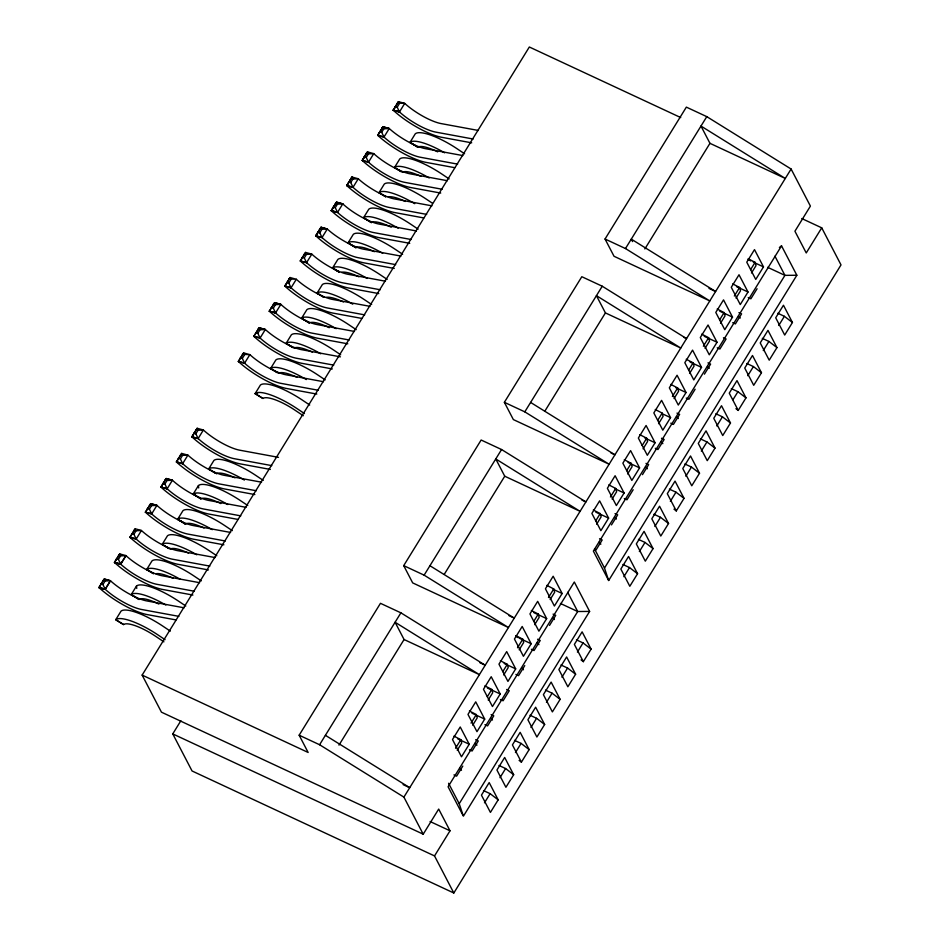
<?xml version="1.0" encoding="UTF-8"?>
<svg xmlns="http://www.w3.org/2000/svg" width="940" height="940" viewBox="0 0 940 940"><rect width="100%" height="100%" fill="white"/><g stroke="black" fill="none" stroke-linecap="round" stroke-linejoin="round"><path stroke-width="1.41" d="M184.123 607.816L146.793 600.93A29.281 7.732 31.7 0 1 110.462 580.744L104.246 579.016L98.982 587.559A38.458 10.152 31.7 0 0 147.275 614.607L175.98 619.918M199.609 582.694L162.279 575.797A29.281 7.732 31.7 0 1 125.96 555.622L119.733 553.895L114.469 562.437A38.458 10.152 31.7 0 0 162.761 589.486L192.912 595.055M208.398 569.934L178.248 564.364A38.458 10.152 31.7 0 1 129.955 537.316L135.219 528.774L141.435 530.501A29.281 7.732 31.7 0 0 177.766 550.676L215.096 557.573M223.885 544.812L193.734 539.243A38.458 10.152 31.7 0 1 145.442 512.194L150.706 503.652L156.921 505.368A29.281 7.732 31.7 0 0 193.252 525.554L230.582 532.451M246.069 507.33L208.751 500.433A29.281 7.732 31.7 0 1 172.42 480.246L166.192 478.531L160.928 487.061A38.458 10.152 31.7 0 0 209.221 514.121L237.938 519.421M261.555 482.197L224.237 475.311A29.281 7.732 31.7 0 1 187.906 455.125L181.679 453.409L176.415 461.94A38.458 10.152 31.7 0 0 224.707 488.988L254.858 494.558M270.344 469.436L240.194 463.866A38.458 10.152 31.7 0 1 191.901 436.818L197.165 428.276L203.393 430.003A29.281 7.732 31.7 0 0 239.724 450.19L278.487 457.345M316.815 394.072L286.665 388.502A38.458 10.152 31.7 0 1 238.372 361.454L243.636 352.911L249.852 354.627L242.426 354.321M332.302 368.938L302.151 363.38A38.458 10.152 31.7 0 1 253.859 336.332L259.123 327.79L265.339 329.505A29.281 7.732 31.7 0 0 301.67 349.692L340.433 356.848M354.486 331.456L317.156 324.57A29.281 7.732 31.7 0 1 280.837 304.384L274.609 302.656L269.345 311.199A38.458 10.152 31.7 0 0 317.638 338.247L347.788 343.817M288.886 278.945L296.323 279.262L290.096 277.535L284.832 286.077A38.458 10.152 31.7 0 0 333.124 313.126L361.841 318.425M378.761 293.574L348.611 288.004A38.458 10.152 31.7 0 1 300.318 260.956L305.582 252.413L311.81 254.141A29.281 7.732 31.7 0 0 348.141 274.316L385.459 281.213M400.957 256.091L363.627 249.194A29.281 7.732 31.7 0 1 327.296 229.008L321.069 227.292L315.805 235.834A38.458 10.152 31.7 0 0 364.097 262.883L394.248 268.452M409.734 243.319L379.584 237.761A38.458 10.152 31.7 0 1 331.291 210.713L336.555 202.171L342.783 203.886A29.281 7.732 31.7 0 0 379.114 224.072L416.444 230.97M431.93 205.837L394.6 198.951A29.281 7.732 31.7 0 1 358.269 178.764L352.054 177.037L346.789 185.579A38.458 10.152 31.7 0 0 395.082 212.628L423.787 217.939M447.416 180.715L410.087 173.829A29.281 7.732 31.7 0 1 373.768 153.643L367.54 151.916L366.33 153.326L362.276 160.458L368.492 162.185A29.281 7.732 31.7 0 0 404.823 182.372L442.153 189.257M462.903 155.593L425.573 148.696A29.281 7.732 31.7 0 1 389.254 128.522L383.027 126.794L377.762 135.337A38.458 10.152 31.7 0 0 426.055 162.385L454.76 167.684M471.692 142.833L441.541 137.263A38.458 10.152 31.7 0 1 393.249 110.215L398.513 101.673L404.74 103.388A29.281 7.732 31.7 0 0 441.06 123.575L478.389 130.472M119.733 553.895L114.469 562.437L120.684 564.164A29.281 7.732 31.7 0 0 157.015 584.339L194.345 591.236M209.832 566.115L172.502 559.218A29.281 7.732 31.7 0 1 136.183 539.031L129.955 537.316L135.219 528.774M145.442 512.194L150.706 503.652L156.921 505.368L151.669 513.91L145.442 512.194L151.669 513.91A29.281 7.732 31.7 0 0 187.988 534.096L225.318 540.994M181.679 453.409L176.415 461.94L182.642 463.667A29.281 7.732 31.7 0 0 218.961 483.853L256.291 490.739M271.778 465.617L234.459 458.732A29.281 7.732 31.7 0 1 198.129 438.545L191.901 436.818L197.177 428.276M318.249 390.253L280.919 383.356A29.281 7.732 31.7 0 1 244.588 363.169L238.372 361.442L243.636 352.911M253.859 336.332L259.123 327.79L265.339 329.505L260.086 338.048L253.859 336.332L260.086 338.048A29.281 7.732 31.7 0 0 296.406 358.234L333.735 365.12M271.237 307.591L273.305 308.156L275.573 312.914L269.345 311.199L275.573 312.914L280.837 304.384L274.609 302.656L269.345 311.199L275.573 312.926A29.281 7.732 31.7 0 0 311.892 333.113L349.222 339.998M290.096 277.535L284.832 286.077L291.059 287.805A29.281 7.732 31.7 0 0 327.379 307.979L364.708 314.877M380.195 289.755L342.865 282.858A29.281 7.732 31.7 0 1 306.546 262.671L300.318 260.956L305.582 252.413M321.069 227.292L315.805 235.834L322.032 237.55L327.296 229.008L321.069 227.292L315.805 235.834L322.032 237.55A29.281 7.732 31.7 0 0 358.363 257.736L395.681 264.634M411.168 239.512L373.85 232.615A29.281 7.732 31.7 0 1 337.519 212.428L331.291 210.713L336.567 202.171L342.783 203.886L337.519 212.428L331.291 210.713L336.555 202.171M383.027 126.794L377.762 135.337L383.978 137.052L389.254 128.522L383.027 126.794L377.762 135.337L383.978 137.064A29.281 7.732 31.7 0 0 420.309 157.238L457.639 164.136M397.303 103.083L404.729 103.388L399.477 111.931L393.249 110.215L398.513 101.673L393.249 110.215L399.477 111.931A29.281 7.732 31.7 0 0 435.796 132.117L473.126 139.014M105.198 589.274L102.93 584.515L105.104 581.002L110.462 580.744L105.198 589.286L98.982 587.559L104.246 579.016L110.462 580.744L105.198 589.274L98.982 587.559L105.198 589.274A29.281 7.732 31.7 0 0 141.529 609.473L178.858 616.358M120.684 564.153L118.416 559.394L120.59 555.881L125.948 555.622L120.684 564.164L114.469 562.437L120.684 564.153L125.96 555.622M136.183 539.031L133.915 534.273L136.077 530.759L141.435 530.501L136.183 539.031L129.955 537.316M151.669 513.91L149.401 509.151L151.563 505.626L156.921 505.368M240.805 515.872L203.475 508.975A29.281 7.732 31.7 0 1 167.155 488.788L164.888 484.03L167.05 480.505L172.42 480.246L167.155 488.788L160.928 487.073L166.192 478.531L172.42 480.246M180.374 458.896L182.536 455.383L187.906 455.125L182.642 463.667L176.415 461.94L182.642 463.655L180.374 458.896L178.306 458.332M198.129 438.534L195.861 433.775L198.035 430.262L203.393 430.003L198.129 438.545L191.901 436.818M323.513 381.711L286.183 374.813A29.281 7.732 31.7 0 1 249.864 354.627L244.588 363.169L242.32 358.41L244.494 354.885M260.075 338.036L257.818 333.289L259.981 329.764L265.339 329.505M273.305 308.156L275.467 304.642L280.825 304.384M369.972 306.334L332.643 299.437A29.281 7.732 31.7 0 1 296.323 279.262L291.059 287.805L288.791 283.034L290.954 279.521M306.546 262.671L304.278 257.913L306.44 254.399L311.81 254.141L306.546 262.671L300.318 260.956M322.032 237.55L319.764 232.791L321.938 229.266L327.296 229.008M331.291 210.701L337.519 212.428L335.251 207.67L337.425 204.145L342.783 203.886M353.005 187.295L350.738 182.536L352.911 179.023L358.269 178.764L353.005 187.307L346.789 185.579L352.054 177.049L346.789 185.579L353.005 187.307A29.281 7.732 31.7 0 0 389.336 207.493L426.666 214.379M368.492 162.174L366.224 157.415L368.398 153.901L373.756 153.643L368.492 162.185L362.276 160.458L367.54 151.916L362.276 160.458A38.458 10.152 31.7 0 0 410.569 187.507L440.719 193.076M383.978 137.052L381.711 132.293L383.884 128.78L389.242 128.522M393.249 110.215L399.477 111.931L397.209 107.172L399.371 103.659M185.803 606.006L178.53 601.142A38.458 10.152 31.7 0 0 136.476 586.067L131.212 594.609L139.061 599.45L131.212 594.609A38.458 10.152 31.7 0 1 165.839 605.031M204.039 528.057A29.281 7.732 31.7 0 0 185.521 524.073L177.672 519.244L182.947 510.702A38.458 10.152 31.7 0 1 225.001 525.765L232.274 530.63M195.579 493.923L193.17 494.111L201.007 498.952L193.17 494.111L198.434 485.569A38.458 10.152 31.7 0 1 240.487 500.644L247.761 505.509M303.303 415.738L294.819 410.063A29.281 7.732 31.7 0 0 262.965 398.454L255.116 393.625L260.38 385.083A38.458 10.152 31.7 0 1 302.433 400.146L309.707 405.011M367.188 278.428A38.458 10.152 31.7 0 0 332.56 268.006L339.281 272.142L332.56 268.006L337.824 259.464A38.458 10.152 31.7 0 1 379.878 274.527L387.151 279.392M801.785 218.538L821.725 227.833L841.018 264.904L453.82 893L434.527 855.929L450.013 830.795L438.698 809.07L423.212 834.191L161.445 712.168L142.14 675.096L529.337 47L680.736 117.571M453.82 893L192.054 770.976L172.76 733.905L180.868 720.745M142.14 675.096L308.144 752.47L299.155 735.209L380.465 603.316L400.898 612.833L485.216 665.215L479.905 662.735M403.707 565.633L424.128 575.151L508.458 627.532L412.684 582.894L403.707 565.633L481.139 440.014L501.572 449.531L585.89 501.913L581.907 500.057M504.369 402.32L524.802 411.849L609.12 464.231L513.357 419.581L504.369 402.32L581.813 276.713L602.246 286.23L686.564 338.612L683.909 337.366M605.043 239.018L625.476 248.548L709.794 300.929L614.032 256.279L605.043 239.018L686.353 107.125L706.786 116.642L791.104 169.024L810.409 206.095L794.923 231.228L806.238 252.954L821.725 227.833M299.155 735.209L319.588 744.739L400.898 612.833M424.128 575.151L501.572 449.531M524.802 411.849L602.246 286.23M625.476 248.548L706.786 116.642M338.976 745.126L404.071 639.517L395.094 622.257L479.412 674.638L404.071 639.517M444.279 574.305L504.745 476.216L495.768 458.955L580.086 511.337L504.745 476.216M544.953 410.991L605.419 312.914L596.43 295.654L680.76 348.035L605.419 312.914M644.864 248.924L709.959 143.327L700.982 126.066L785.3 178.447L709.959 143.327M423.212 834.191L403.906 797.12L791.104 169.024M455.559 748.228L460.823 739.686L453.914 736.102M471.046 723.107L476.31 714.565L469.401 710.981M487.284 696.763L491.808 689.443L484.887 685.859M502.782 671.642L507.295 664.322L500.374 660.738M517.517 647.731L522.781 639.188L515.86 635.616M533.755 621.387L538.268 614.067L531.347 610.495M548.49 597.488L553.754 588.945L546.833 585.361M595.702 520.901L600.214 513.569L593.305 509.997M610.436 496.99L615.712 488.447L608.791 484.876M626.675 470.646L631.198 463.326L624.277 459.742M642.173 445.525L646.685 438.204L639.764 434.621M657.659 420.403L662.171 413.083L655.25 409.499M672.394 396.492L677.658 387.95L670.737 384.378M688.632 370.149L693.144 362.828L686.235 359.256M703.367 346.249L708.631 337.707L701.722 334.135M719.605 319.906L724.117 312.585L717.208 309.002M734.34 296.006L739.604 287.464L732.695 283.88M750.578 269.663L755.102 262.342L748.181 258.759M457.228 750.308L461.74 742.988L460.823 739.686M472.714 725.187L477.226 717.866L476.31 714.565M488.201 700.065L492.713 692.745L491.808 689.443M503.687 674.943L508.199 667.611L507.295 664.322M519.174 649.81L523.686 642.49L522.781 639.188M534.66 624.689L539.172 617.368L538.268 614.067M550.147 599.567L554.671 592.247L553.754 588.945M596.618 524.191L601.13 516.871L600.214 513.569M612.105 499.07L616.616 491.749L615.712 488.447M627.591 473.948L632.103 466.628L631.198 463.326M643.077 448.827L647.59 441.506L646.685 438.204M658.564 423.705L663.076 416.385L662.171 413.083M674.05 398.584L678.574 391.252L677.658 387.95M689.549 373.45L694.061 366.13L693.144 362.828M705.035 348.329L709.547 341.009L708.631 337.707M720.522 323.207L725.034 315.887L724.117 312.585M736.008 298.086L740.52 290.766L739.604 287.464M751.495 272.964L756.007 265.644L755.102 262.342M469.224 744.233L461.481 756.794L452.493 739.533L460.236 726.973L469.224 744.233L457.733 738.875M484.711 719.1L476.968 731.673L467.979 714.412L475.722 701.851L484.711 719.1L471.939 713.155M500.197 693.979L492.454 706.539L483.466 689.29L491.209 676.718L500.197 693.979L487.425 688.033M515.684 668.857L507.941 681.418L498.952 664.157L506.695 651.596L515.684 668.857L504.193 663.499M531.171 643.736L523.427 656.296L514.438 639.036L522.182 626.475L531.171 643.736L519.679 638.377M546.657 618.614L538.914 631.175L529.937 613.914L537.68 601.353L546.657 618.614L533.897 612.657M562.144 593.493L554.4 606.053L545.423 588.793L553.167 576.232L562.144 593.493L553.214 589.321M608.615 518.116L600.871 530.677L591.883 513.416L599.626 500.856L608.615 518.116L595.843 512.159M624.101 492.995L616.358 505.555L607.369 488.295L615.113 475.734L624.101 492.995L615.159 488.824M639.588 467.873L631.845 480.434L622.856 463.173L630.599 450.613L639.588 467.873L628.096 462.515M655.074 442.74L647.331 455.312L638.342 438.052L646.086 425.491L655.074 442.74L644.864 437.981M670.561 417.619L662.817 430.179L653.829 412.93L661.584 400.358L670.561 417.619L661.619 413.459M686.047 392.497L678.304 405.058L669.327 387.797L677.07 375.236L686.047 392.497L675.837 387.738M701.534 367.376L693.791 379.936L684.814 362.676L692.557 350.115L701.534 367.376L690.042 362.018M717.032 342.254L709.277 354.815L700.3 337.554L708.043 324.993L717.032 342.254L704.26 336.297M732.519 317.132L724.775 329.693L715.786 312.433L723.53 299.872L732.519 317.132L719.746 311.175M748.005 291.999L740.262 304.56L731.273 287.311L739.016 274.75L748.005 291.999L736.514 286.641M763.491 266.878L755.748 279.438L746.76 262.178L754.503 249.617L763.491 266.878L753.281 262.119M781.539 245.857L593.363 551.11L608.673 580.509L796.85 275.255L781.539 245.857L779.389 247.479M462.797 766.088L456.605 776.146L453.961 774.901M524.755 665.602L518.563 675.649L515.907 674.415M549.536 625.405L555.728 615.348L553.084 614.114M595.995 550.029L602.199 539.983L599.544 538.749M611.482 524.908L617.686 514.85L615.03 513.616M633.172 489.728L626.98 499.786L624.325 498.541M642.466 474.653L648.659 464.607L646.003 463.373M695.118 389.242L688.926 399.288L686.27 398.055M704.413 374.167L710.605 364.109L707.961 362.875M757.076 288.745L750.872 298.791L748.228 297.557M462.927 814.792L459.214 803.712L577.701 611.517L589.615 611.411L574.317 582.013L448.086 786.768L463.397 816.167L589.615 611.411M608.673 580.509L604.491 568.054L784.923 275.361L796.85 275.255M484.488 802.807L490.128 793.666L498.165 799.846L490.422 812.407L481.445 795.146L489.188 782.585L498.165 799.846M499.974 777.686L505.614 768.544L513.663 774.713L505.92 787.285L496.931 770.025L504.674 757.464L513.663 774.713M515.461 752.564L521.101 743.423L529.149 749.591L521.406 762.152L519.103 760.389M530.959 727.431L536.587 718.301L544.636 724.47L536.893 737.03L527.904 719.77L535.647 707.209L544.636 724.47M546.446 702.309L552.074 693.18L560.123 699.348L552.379 711.909L543.39 694.648L551.134 682.087L560.123 699.348M561.932 677.188L567.56 668.046L575.609 674.227L567.866 686.788L558.877 669.527L566.62 656.966L575.609 674.227M577.418 652.066L583.047 642.925L591.096 649.105L583.352 661.666L581.049 659.904M623.878 576.69L629.518 567.56L637.567 573.729L629.812 586.29L620.835 569.029L628.578 556.468L637.567 573.729M639.365 551.569L645.005 542.439L653.053 548.607L645.31 561.168L636.321 543.908L644.064 531.347L653.053 548.607M654.863 526.447L660.491 517.306L668.54 523.486L660.797 536.047L651.808 518.786L659.551 506.225L668.54 523.486M670.349 501.326L675.977 492.184L684.026 498.353L676.283 510.925L673.98 509.151M685.836 476.204L691.464 467.062L699.513 473.231L691.769 485.792L682.781 468.543L690.524 455.971L699.513 473.231M701.322 451.071L706.951 441.941L714.999 448.11L707.256 460.671L698.267 443.41L706.022 430.849L714.999 448.11M716.809 425.949L722.437 416.82L730.486 422.988L722.743 435.549L713.766 418.288L721.509 405.728L730.486 422.988M733 399.688L737.923 391.686L745.972 397.867L738.229 410.428L735.938 408.665M747.782 375.706L753.422 366.565L761.471 372.745L753.716 385.306L744.739 368.045L752.482 355.485L761.471 372.745M763.268 350.585L768.908 341.443L776.957 347.612L769.214 360.173L760.225 342.924L767.968 330.363L776.957 347.612M778.755 325.452L784.395 316.322L792.443 322.49L784.7 335.051L775.712 317.791L783.455 305.23L792.443 322.49M262.965 398.454L255.116 393.625L257.536 393.437M238.372 361.454L244.588 363.169M395.141 106.596L397.209 107.172M381.816 128.204L383.884 128.78M379.654 131.718L381.711 132.293M366.33 153.326L368.398 153.901M364.168 156.851L366.224 157.415M350.843 178.447L352.911 179.023M348.67 181.972L350.738 182.536M335.357 203.581L337.425 204.145M333.183 207.094L335.251 207.67M319.87 228.702L321.938 229.266M317.697 232.215L319.764 232.791M304.384 253.824L306.44 254.399M302.21 257.337L304.278 257.913M286.724 282.47L288.791 283.034M273.399 304.066L275.467 304.642M257.913 329.2L259.981 329.764M255.751 332.713L257.818 333.289M240.264 357.835L242.32 358.41M195.966 429.686L198.035 430.262M193.793 433.211L195.861 433.775M180.48 454.807L182.536 455.383M164.993 479.94L167.05 480.505M162.82 483.454L164.888 484.03M149.495 505.062L151.563 505.626M147.333 508.575L149.401 509.151M134.009 530.184L136.077 530.759M131.847 533.697L133.915 534.273M118.522 555.305L120.59 555.881M116.36 558.83L118.416 559.394M103.036 580.427L105.104 581.002M100.874 583.952L102.93 584.515M767.639 267.312L784.923 275.361L774.948 256.185M777.803 313.243L784.395 316.322M708.995 288.427L715.61 291.506L631.28 239.124L632.561 241.592M738.934 312.632L741.59 313.866L735.386 323.912L732.742 322.679M762.305 338.365L768.908 341.443M723.448 337.754L726.091 338.988L719.899 349.034L717.255 347.8M746.818 363.498L753.422 366.565M731.332 388.62L737.923 391.686M715.845 413.741L722.437 416.82M676.988 413.13L679.632 414.364L673.439 424.41L670.784 423.176M700.359 438.863L706.951 441.941M661.49 438.252L664.145 439.485L657.953 449.531L655.298 448.298M684.872 463.984L691.464 467.062M610.965 452.963L614.936 454.807L530.606 402.426M669.386 489.117L675.977 492.184M653.899 514.239L660.491 517.306M638.413 539.36L645.005 542.439M622.914 564.482L629.518 567.56M560.416 603.468L577.701 611.517L567.713 592.341M576.455 639.858L583.047 642.925M508.975 615.641L514.262 618.109L429.944 565.727M537.586 639.235L540.241 640.469L534.049 650.527L531.394 649.293M560.969 664.98L567.56 668.046M545.482 690.101L552.074 693.18M506.613 689.49L509.269 690.724L503.076 700.77L500.421 699.536M529.995 715.223L536.587 718.301M491.127 714.611L493.782 715.845L487.578 725.891L484.934 724.658M514.509 740.344L521.101 743.423M475.64 739.733L478.296 740.967L472.091 751.013L469.448 749.779M499.011 765.477L505.614 768.544M483.524 790.599L490.128 793.666M403.107 784.618L409.723 787.697L325.393 735.315M430.085 821.513L450.013 830.795M172.76 733.905L434.527 855.929M748.17 259.487L750.719 260.932M515.848 636.333L518.398 637.778M437.676 151.845A29.281 7.732 31.7 0 0 417.842 147.227L409.993 142.387L415.257 133.844A38.458 10.152 31.7 0 1 457.322 148.908L464.583 153.772M374.402 251.697A29.281 7.732 31.7 0 0 355.896 247.714L348.047 242.884L353.311 234.342A38.458 10.152 31.7 0 1 395.364 249.405L402.637 254.27M332.56 268.006L339.281 272.142M177.672 519.244L185.521 524.073L177.672 519.232A38.458 10.152 31.7 0 1 212.311 529.655M163.912 641.844L155.429 636.168A29.281 7.732 31.7 0 0 123.575 624.571L115.726 619.73L120.99 611.188A38.458 10.152 31.7 0 1 163.043 626.263L170.316 631.128M417.842 147.216L409.993 142.387A38.458 10.152 31.7 0 1 444.632 152.809M355.896 247.714L348.047 242.873A38.458 10.152 31.7 0 1 382.674 253.295M123.575 624.571L115.726 619.73A38.458 10.152 31.7 0 1 157.779 634.806L165.052 639.67M319.588 744.739L403.906 797.12M449.097 178.905L441.823 174.029A38.458 10.152 31.7 0 0 399.77 158.966L394.506 167.508L401.239 171.656L394.506 167.508A38.458 10.152 31.7 0 1 429.145 177.93M432.4 203.216L426.337 199.162A38.458 10.152 31.7 0 0 384.284 184.087L379.02 192.63L385.741 196.777L379.02 192.63A38.458 10.152 31.7 0 1 414.728 203.686M418.124 229.149L410.851 224.284A38.458 10.152 31.7 0 0 368.797 209.209L363.533 217.751L371.382 222.592L363.533 217.751A38.458 10.152 31.7 0 1 398.161 228.173M371.664 304.513L364.391 299.649A38.458 10.152 31.7 0 0 322.338 284.585L317.062 293.127L323.795 297.275L317.062 293.127A38.458 10.152 31.7 0 1 352.782 304.184M356.178 329.646L348.904 324.77A38.458 10.152 31.7 0 0 306.851 309.707L301.576 318.249L309.424 323.09L301.576 318.249A38.458 10.152 31.7 0 1 336.214 328.671M340.68 354.768L333.418 349.903A38.458 10.152 31.7 0 0 291.353 334.828L286.089 343.37L292.822 347.518L286.089 343.37A38.458 10.152 31.7 0 1 320.728 353.793M325.193 379.889L317.92 375.025A38.458 10.152 31.7 0 0 275.867 359.95L270.603 368.492L277.335 372.639L270.603 368.492A38.458 10.152 31.7 0 1 306.311 379.56M304.443 413.553L297.169 408.689A38.458 10.152 31.7 0 0 255.116 393.625M263.247 480.387L255.974 475.522A38.458 10.152 31.7 0 0 213.921 460.447L208.657 468.99L215.378 473.137L208.657 468.99A38.458 10.152 31.7 0 1 244.365 480.046M216.787 555.752L209.514 550.887A38.458 10.152 31.7 0 0 167.449 535.823L162.185 544.366L168.918 548.514L162.185 544.366A38.458 10.152 31.7 0 1 196.824 554.788M201.289 580.873L194.016 576.009A38.458 10.152 31.7 0 0 151.963 560.945L146.699 569.487L153.432 573.635L146.699 569.487A38.458 10.152 31.7 0 1 180.257 579.287M745.972 397.867L736.995 380.606L729.252 393.167L738.229 410.428M684.026 498.353L675.038 481.104L667.294 493.664L676.283 510.925M594.515 548.878L604.491 568.054M591.096 649.105L582.119 631.845L574.364 644.405L583.352 661.666M529.149 749.591L520.161 732.331L512.418 744.903L521.406 762.152M448.568 783.267L459.214 803.712M198.434 485.581L198.692 487.942M136.476 586.067L136.746 588.44M276.536 304.407A38.458 10.152 31.7 0 1 274.609 302.656M402.355 172.349A29.281 7.732 31.7 0 1 420.862 176.332M738.452 316.157A20.398 5.381 31.7 0 1 740.262 318.049M388.244 196.883A29.281 7.732 31.7 0 1 405.375 201.454M372.757 222.016A29.281 7.732 31.7 0 1 391.216 227.221M707.479 366.4A20.398 5.381 31.7 0 1 709.289 368.292M341.784 272.259A29.281 7.732 31.7 0 1 358.916 276.818M676.506 416.655A20.398 5.381 31.7 0 1 678.316 418.535M326.286 297.381A29.281 7.732 31.7 0 1 343.429 301.952M661.008 441.777A20.398 5.381 31.7 0 1 662.829 443.668M310.799 322.502A29.281 7.732 31.7 0 1 329.259 327.707M645.522 466.898A20.398 5.381 31.7 0 1 647.343 468.79M293.938 348.211A29.281 7.732 31.7 0 1 312.444 352.195M278.452 373.333A29.281 7.732 31.7 0 1 296.958 377.316M614.548 517.153A20.398 5.381 31.7 0 1 616.37 519.033M599.062 542.274A20.398 5.381 31.7 0 1 600.871 544.154M216.494 473.831A29.281 7.732 31.7 0 1 235.012 477.814M552.603 617.639A20.398 5.381 31.7 0 1 554.412 619.53M193.17 494.111A38.458 10.152 31.7 0 1 227.797 504.533M202.382 498.376A29.281 7.732 31.7 0 1 220.841 503.582M537.116 642.76A20.398 5.381 31.7 0 1 538.926 644.652M521.618 667.894A20.398 5.381 31.7 0 1 523.439 669.774M170.034 549.207A29.281 7.732 31.7 0 1 188.552 553.178M155.922 573.741A29.281 7.732 31.7 0 1 173.054 578.312M490.645 718.136A20.398 5.381 31.7 0 1 492.466 720.028M140.436 598.862A29.281 7.732 31.7 0 1 158.895 604.067M475.158 743.258A20.398 5.381 31.7 0 1 476.968 745.15M459.672 768.38A20.398 5.381 31.7 0 1 461.481 770.271M291.059 287.793L284.832 286.077L291.059 287.793M167.155 488.788L160.928 487.061L167.155 488.788"/></g></svg>
